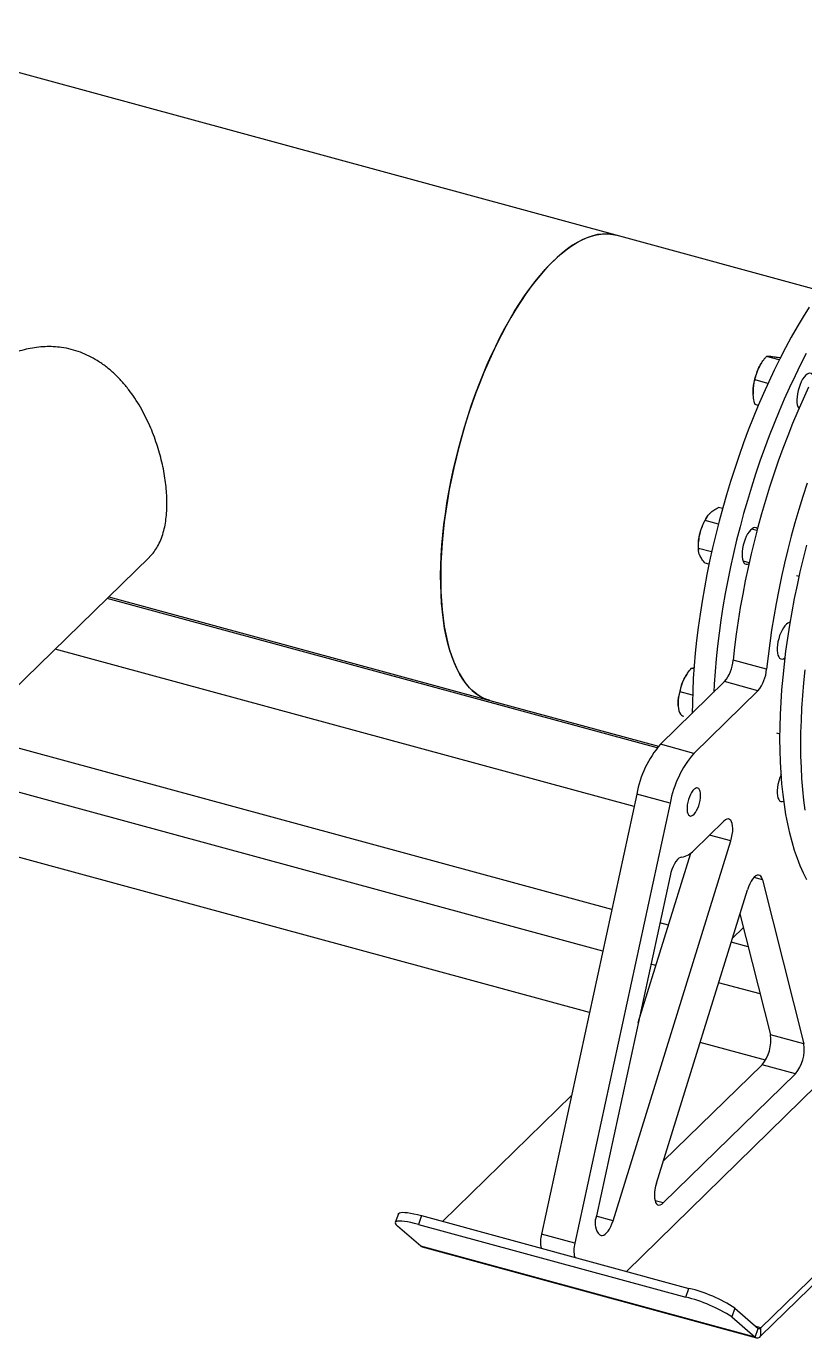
# Model space of a CAD drawing. Header units: inches. Extents: x 0.9 to 37.1, y -8.4 to 11.7.
# Drawn here: x 34.6066 to 34.8212, y 1.7276 to 2.0889 of the extents above; entities that cross this region are included whole.
import ezdxf

# ---------------------------------------------------------------- set-up
doc = ezdxf.new("R2010")
doc.units = ezdxf.units.IN
doc.header["$MEASUREMENT"] = 0

msp = doc.modelspace()

# ---------------------------------------------------------------- linework, layer by layer
at = {"color": 7, "linetype": 'Continuous', "lineweight": 25}
for p, q in [((34.76922714837275, 2.031300901317441), (34.55733530672087, 2.088888563585463)), ((34.82543083270391, 2.01602594421552), (34.76922714837275, 2.031300901317452)), ((34.80938598260549, 1.99631790009551), (34.80929085561101, 1.996178492420101)), ((34.81415069964083, 1.996986055840406), (34.81065184791014, 1.997936968769486)), ((34.8144167900243, 1.997511388627028), (34.81384093306782, 1.997667894208676)), ((34.81101892547763, 1.990476115619664), (34.80746276275244, 1.991442604449017)), ((34.80692297697576, 1.988207587216273), (34.80694472189167, 1.987545973318393)), ((34.80694472189167, 1.987545973318393), (34.80694773844146, 1.987501716481132)), ((34.80836292078739, 1.984434521901894), (34.80746276275244, 1.984679165567738)), ((34.81926586540857, 1.984109822106604), (34.8197393168687, 1.983981148144579)), ((34.7985066922664, 1.95597663096824), (34.79736816990201, 1.956286056951297)), ((34.79735795035554, 1.95169385384851), (34.7936857315535, 1.952691884232775)), ((34.79426148821556, 1.953776621199582), (34.79416595842863, 1.953636623235798)), ((34.80800566879341, 1.949962814921838), (34.80653140617113, 1.950363487912947)), ((34.79181982470929, 1.945004104134091), (34.79184896704256, 1.944576546959895)), ((34.79550879989863, 1.944041613153794), (34.79184451237924, 1.945037487985382)), ((34.59218374922109, 1.895401800106886), (34.64059317235419, 1.942650881144264)), ((34.79477844575901, 1.940680288149486), (34.7936857315535, 1.940977264456512)), ((34.80414096822619, 1.941567952922301), (34.8058460772565, 1.94110454082393)), ((34.81893337362502, 1.937547694097805), (34.81966511040771, 1.937348823719494)), ((34.78047408174611, 1.890079327024394), (34.62892879298104, 1.931266089287994)), ((34.62935736142737, 1.931684385229982), (34.73439505260362, 1.903137391453749)), ((34.77413078824341, 1.873945646180127), (34.61461758924669, 1.917297915713029)), ((34.79063649138926, 1.911868718507209), (34.78999085412937, 1.912044188880112)), ((34.81066417981984, 1.911725163362039), (34.80145149105237, 1.914228974764996)), ((34.79906989611864, 1.908332934678919), (34.78137898629503, 1.891066064351165)), ((34.78872791866263, 1.910429413854777), (34.78862986183025, 1.910285712530727)), ((34.80828258488611, 1.905829123275962), (34.79906989611864, 1.908332934678919)), ((34.79024619673294, 1.904613702899296), (34.78680176897169, 1.905549824559643)), ((34.80828258488611, 1.905829123275962), (34.79059167506251, 1.888562252948208)), ((34.73439505260362, 1.903137391453761), (34.78084816250161, 1.890512431553229)), ((34.78628981824421, 1.90162547223993), (34.78626198319499, 1.902314807326899)), ((34.78628372811092, 1.901653193429019), (34.78628593799922, 1.901620771399249)), ((34.76797199500265, 1.8455151183458), (34.59049182132454, 1.893750426611405)), ((34.81339727702665, 1.894196783392734), (34.8143431619016, 1.893939712151581)), ((34.79059167506251, 1.888562252948208), (34.78137898629503, 1.891066064351165)), ((34.76548996657552, 1.834057455208796), (34.59064112541612, 1.881577623678452)), ((34.77486861295214, 1.877351629316476), (34.74860077613664, 1.756092733858155)), ((34.78408130171961, 1.874847817913519), (34.77486861295214, 1.877351629316476)), ((34.78408130171961, 1.874847817913519), (34.75781346490411, 1.753588922455198)), ((34.79059167506251, 1.861775774801266), (34.79890680426568, 1.869891595815642)), ((34.76183662193959, 1.817192703901177), (34.58520316460883, 1.865197892806508)), ((34.80078902481436, 1.864439405865807), (34.79494735067217, 1.866027047725715)), ((34.7683229481988, 1.759778184456896), (34.80078902481436, 1.864439405865807)), ((34.7752881034307, 1.81443467611092), (34.78974518588722, 1.861040119873819)), ((34.7840418019256, 1.854843934708106), (34.76373813941947, 1.761117157488305)), ((34.80952655120932, 1.85375768780977), (34.80719301932224, 1.854391891775139)), ((34.80952655120932, 1.85375768780977), (34.82089780572556, 1.808504969277546)), ((34.78029420148368, 1.770147993623881), (34.80536512959776, 1.850969399590048)), ((34.80330915297826, 1.844341526849735), (34.8116851169581, 1.811008780680504)), ((34.78361085394161, 1.841264811586405), (34.78123980393971, 1.841909212171466)), ((34.8042620395499, 1.84054944676233), (34.80120826334427, 1.837568867567794)), ((34.80558282127498, 1.835293301667503), (34.80089738985281, 1.836566701531397)), ((34.7801400302117, 1.830075881825377), (34.77875777551257, 1.830451549034462)), ((34.80885490956383, 1.822271792902905), (34.79742656612291, 1.82537777177037)), ((34.82089780572556, 1.808504969277546), (34.8116851169581, 1.811008780680504)), ((34.81033389130356, 1.804012185258831), (34.79231779495922, 1.808908574206974)), ((34.78216563517014, 1.776180953433881), (34.80940591589519, 1.802768302510946)), ((34.78217642203235, 1.764695803674046), (34.81861860466267, 1.800264491107989)), ((34.81861860466267, 1.800264491107989), (34.80940591589519, 1.802768302510946)), ((34.77202122903445, 1.745855197937281), (34.82454247197899, 1.797117541164289)), ((34.75687764424834, 1.794300824312215), (34.72135144081334, 1.759626160653548)), ((34.8090919835378, 1.730306839482885), (34.8684302765833, 1.788222832594753)), ((34.8090919835378, 1.72807463297064), (34.87021917705009, 1.787736647779378)), ((34.78217642203235, 1.764695803674046), (34.77991667171079, 1.765309955390855)), ((34.70918687231548, 1.761729987414494), (34.70832748826793, 1.759312793876628)), ((34.71556415264044, 1.761199021572359), (34.71470476859288, 1.758781828034493)), ((34.71556415264044, 1.761199021572359), (34.78926566278022, 1.741168530348699)), ((34.7683229481988, 1.759778184456896), (34.76371943595088, 1.761029320444547)), ((34.71538382921557, 1.752772370873072), (34.70892961601562, 1.758327146694378)), ((34.71470476859288, 1.758781828034493), (34.78840627873267, 1.738751336810833)), ((34.75781346490411, 1.753588922455198), (34.74860077613664, 1.756092733858155)), ((34.76418949577199, 1.756389835732978), (34.76472195955503, 1.755931574306508)), ((34.80751071689031, 1.727734256843497), (34.71538382921557, 1.752772370873072)), ((34.71570840848631, 1.752596068587664), (34.80783529616104, 1.727557954558089)), ((34.78840627873267, 1.738751336810833), (34.78926566278022, 1.741168530348699)), ((34.80191588773791, 1.735706226202669), (34.80105650369035, 1.733289032664802)), ((34.80191588773791, 1.735706226202669), (34.80837010093786, 1.730151450381363)), ((34.80105650369035, 1.733289032664802), (34.80751071689031, 1.727734256843497)), ((34.80751071689031, 1.727734256843497), (34.80837010093786, 1.730151450381363)), ((34.8090919835378, 1.730306839482885), (34.80777305162601, 1.730665296915217)), ((34.8090919835378, 1.72807463297064), (34.8090919835378, 1.730306839482885))]:
    msp.add_line(p, q, dxfattribs=at)
at = {"color": 7, "linetype": 'Continuous', "lineweight": 25, "flags": 128}
for points in [[(34.73439505260362, 1.903137391453749), (34.73418310578781, 1.903197359418825), (34.73301627733255, 1.903615540394841), (34.73189015427906, 1.90417147261837), (34.73080717555913, 1.904863952064008), (34.7297696866635, 1.905691478975477), (34.7287799345621, 1.906652261113757), (34.72784006283758, 1.90774421763868), (34.72695210704281, 1.908964983615566), (34.72611799029232, 1.910311915137149), (34.72533951909725, 1.91178209504968), (34.72461837945286, 1.913372339270847), (34.72395613318703, 1.915079203685776), (34.72335421457772, 1.916898991606224), (34.72281392724659, 1.918827761776781), (34.7223364413357, 1.920861336910749), (34.7219227909732, 1.92299531273722), (34.72157387203367, 1.925225067539741), (34.72129044019785, 1.927545772165924), (34.72107310931595, 1.929952400486317), (34.72092235007829, 1.932439740279879), (34.7208384889958, 1.93500240452249), (34.72082170769292, 1.937634843054048), (34.7208720425142, 1.940331354598876), (34.72098938444564, 1.943086099113421), (34.72117347935073, 1.945893110434481), (34.72142392852092, 1.948746309200593), (34.72174018953906, 1.95163951601857), (34.72212157745421, 1.954566464846696), (34.72256726626508, 1.957520816565574), (34.72307629070895, 1.960496172707246), (34.72364754835222, 1.963486089312855), (34.72427980197803, 1.966484090888815), (34.72497168226583, 1.969483684431303), (34.72572169075698, 1.972478373488644), (34.7265282031001, 1.975461672231189), (34.72738947256903, 1.978427119498174), (34.7283036338459, 1.981368292791154), (34.72926870706095, 1.984278822183712), (34.73028260208048, 1.987152404117288), (34.73134312303366, 1.989982815053297), (34.73244797306826, 1.992763924951918), (34.73359475932513, 1.9954897105484), (34.7347809981206, 1.998154268398111), (34.73600412032558, 2.000751827662085), (34.73726147692975, 2.003276762605373), (34.73855034477867, 2.005723604781132), (34.73986793247159, 2.008087054874065), (34.74121138640697, 2.010361994177559), (34.74257779696273, 2.012543495679656), (34.74396420479789, 2.014626834733875), (34.74536760726178, 2.016607499291735), (34.74678496489719, 2.018481199674854), (34.74821320802309, 2.020243877865431), (34.74964924338289, 2.021891716295013), (34.75108996084379, 2.023421146112498), (34.75253224013258, 2.02482885491347), (34.75397295759348, 2.026111793914131), (34.75540899295329, 2.027267184554285), (34.75683723607918, 2.028292524515086), (34.75825459371458, 2.029185593138499), (34.75965799617848, 2.02994445623675), (34.76104440401364, 2.03056747028135), (34.76241081456941, 2.03105328596261), (34.76375426850478, 2.031400851111944), (34.76507185619771, 2.031609412980633), (34.76636072404663, 2.031678519870113), (34.76761808065079, 2.031608022110247), (34.76884120285577, 2.031398072383487), (34.76922714837275, 2.031300901317441)], [(34.76922714837275, 2.031300901317452), (34.76914132213947, 2.031323842242768), (34.76792717546574, 2.031568595694812), (34.7666781249623, 2.031673982568798), (34.76539687579439, 2.031639774620224), (34.76408620286242, 2.031466045935889), (34.76274894479208, 2.031153172773438), (34.76138799778658, 2.030701832746471), (34.7600063093541, 2.030113003356985), (34.75860687192409, 2.029387959878316), (34.75719271636641, 2.02852827259319), (34.75576690542711, 2.027535803392834), (34.75433252709517, 2.026412701744535), (34.75289268791467, 2.025161400036376), (34.75145050625665, 2.023784608309219), (34.75000910556543, 2.022285308387365), (34.74857160759396, 2.020666747420586), (34.74714112564273, 2.018932430851519), (34.74572075781712, 2.017086114823661), (34.74431358031757, 2.015131798046395), (34.74292264077717, 2.01307371313468), (34.74155095166125, 2.010916317442146), (34.74020148374299, 2.008664283407461), (34.73887715966941, 2.006322488434867), (34.73758084763154, 2.003896004330811), (34.73631535515262, 2.00139008631954), (34.73508342300754, 1.998810161661457), (34.73388771928702, 1.99616181789888), (34.73273083361905, 1.993450790754674), (34.73161527156039, 1.99068295170995), (34.73054344917003, 1.987864295287744), (34.72951768777661, 1.985000926070217), (34.7285402089509, 1.982099045477487), (34.72761312969435, 1.979164938336737), (34.72673845785422, 1.976204959270674), (34.72591808777494, 1.973225518934836), (34.7251537961954, 1.970233070133538), (34.724447238401, 1.967234093844533), (34.72379994463857, 1.964235085182661), (34.72321331680227, 1.961242539332873), (34.72268862539736, 1.958262937483107), (34.7222270067886, 1.955302732787482), (34.72182946073909, 1.952368336390199), (34.72149684824505, 1.949466103540432), (34.72122988967108, 1.946602319828271), (34.72102916319001, 1.94378318757154), (34.72089510353069, 1.941014812382951), (34.72082800103651, 1.938303189946707), (34.72082800103651, 1.935654193033189), (34.72089510353069, 1.933073558779843), (34.72102916319001, 1.930566876265812), (34.72122988967108, 1.928139574407241), (34.72149684824505, 1.925796910199451), (34.72182946073909, 1.92354395733146), (34.7222270067886, 1.921385595197497), (34.72268862539736, 1.919326498329328), (34.72321331680227, 1.917371126272255), (34.72379994463856, 1.915523713926738), (34.724447238401, 1.91378826237654), (34.7251537961954, 1.912168530223274), (34.72591808777493, 1.910668025446108), (34.72673845785422, 1.909289997804259), (34.72761312969435, 1.908037431798746), (34.7285402089509, 1.906913040208619), (34.72951768777661, 1.905919258215685), (34.73054344917003, 1.905058238130448), (34.73161527156039, 1.904331844730685), (34.73273083361905, 1.903741651222748), (34.73388771928702, 1.903288935834352), (34.73439505260362, 1.903137391453761)], [(34.82240303748141, 2.011516944846226), (34.82072675194985, 2.008841208518183), (34.819073377373, 2.006070670807309), (34.81744534030604, 2.003209397859747), (34.8158450301179, 2.000261588988112), (34.81427479548442, 1.997231570508422), (34.81273694094149, 1.994123789390631), (34.8112337235027, 1.990942806732086), (34.80976734934694, 1.987693291063491), (34.8083399705805, 1.984380011497193), (34.80695368207854, 1.981007830727852), (34.80561051841062, 1.977581697895765), (34.80431245085462, 1.97410664132332), (34.8030613845037, 1.970587761135243), (34.80185915547024, 1.967030221773458), (34.80070752819114, 1.963439244417556), (34.79960819283823, 1.959820099321998), (34.79856276283774, 1.956178098081286), (34.79757277250236, 1.952518585834466), (34.79663967477943, 1.948846933420402), (34.79576483911853, 1.945168529495326), (34.79494954946162, 1.941488772624243), (34.79419500235871, 1.937813063357796), (34.79350230521172, 1.934146796306206), (34.79287247464923, 1.930495352221945), (34.79230643503445, 1.926864090102733), (34.79180501710857, 1.923258339326476), (34.79136895677155, 1.919683391829667), (34.79099889400204, 1.916144494340734), (34.79069537191822, 1.912646840679753), (34.79045883598057, 1.909195564135791), (34.79028963333822, 1.905795729933101), (34.79018801231937, 1.902452327797208), (34.7901546610066, 1.899580578291176)], [(34.82160296059757, 1.998696706861264), (34.8200327259641, 1.995666688381574), (34.81849487142116, 1.992558907263782), (34.81699165398237, 1.989377924605237), (34.81552527982662, 1.986128408936642), (34.81409790106017, 1.982815129370345), (34.81271161255821, 1.979442948601004), (34.81136844889028, 1.976016815768916), (34.81007038133429, 1.972541759196472), (34.80881931498337, 1.969022879008394), (34.80761708594991, 1.965465339646609), (34.80646545867081, 1.961874362290708), (34.8053661233179, 1.95825521719515), (34.80432069331741, 1.954613215954438), (34.80333070298203, 1.950953703707618), (34.8023976052591, 1.947282051293553), (34.80152276959819, 1.943603647368477), (34.80070747994129, 1.939923890497395), (34.79995293283838, 1.936248181230947), (34.79926023569138, 1.932581914179357), (34.7986304051289, 1.928930470095096), (34.79806436551412, 1.925299207975884), (34.79756294758825, 1.921693457199628), (34.79712688725122, 1.918118509702818), (34.79675682448172, 1.914579612213886), (34.79645330239789, 1.911081958552904), (34.79621676646025, 1.907630682008942), (34.7961000297226, 1.905434254030922)], [(34.82360304784876, 1.99237627365713), (34.82348603128929, 1.992639733078934), (34.82323621204657, 1.992998269803174), (34.82293455958091, 1.993220007450549), (34.82258975188455, 1.99329856703266), (34.82221170844712, 1.993231688533363), (34.82181130489001, 1.993021295925319), (34.82140006009455, 1.992673441820798), (34.82098980482475, 1.992198133349052), (34.82059234137778, 1.991609044269422), (34.82021910405333, 1.990923121602175)], [(34.82219532549048, 1.989407620309414), (34.82070388062517, 1.986162558426482), (34.81925111811879, 1.982850938697206), (34.81783919954012, 1.979477688488535), (34.81647022568625, 1.976047826867552), (34.81514623345663, 1.972566457133599), (34.81386919282249, 1.969038759225063), (34.81264100389566, 1.965469982012131), (34.81146349410139, 1.961865435486988), (34.81033841545933, 1.958230482863062), (34.80926744197669, 1.954570532595092), (34.80825216715748, 1.950891030331869), (34.80729410163156, 1.947197450813644), (34.80639467090692, 1.943495289726252), (34.80555521324868, 1.939790055524063), (34.80477697768792, 1.936087261233945), (34.8040611221632, 1.932392416252411), (34.80340871179767, 1.928711018148181), (34.80282071731427, 1.925048544482334), (34.80229801359142, 1.921410444658232), (34.80184137836123, 1.917802131813337), (34.80145149105237, 1.914228974764996)], [(34.82021910405333, 1.990923121602175), (34.81988083020968, 1.990160098093594), (34.81958725136944, 1.989341924540785), (34.8193468132613, 1.988492138307219), (34.81916643285189, 1.987635186195634), (34.81905129935714, 1.98679572115803), (34.8190047249581, 1.985997893075131), (34.81902804951542, 1.985264654008277), (34.81912060202404, 1.984617097910419), (34.81927971991683, 1.984073853791489), (34.81950082566169, 1.983650549795707), (34.81956089213633, 1.983570164553273)], [(34.82185369266313, 1.962966170609174), (34.82067618286887, 1.95936162408403), (34.8195511042268, 1.955726671460105), (34.81848013074416, 1.952066721192135), (34.81746485592496, 1.948387218928911), (34.81650679039903, 1.944693639410687), (34.81560735967439, 1.940991478323295), (34.81476790201616, 1.937286244121106), (34.81398966645539, 1.933583449830988), (34.81327381093067, 1.929888604849453), (34.81262140056513, 1.926207206745223), (34.81203340608174, 1.922544733079377), (34.81151070235889, 1.918906633255274), (34.8110540671287, 1.91529832041038), (34.81066417981984, 1.911725163362039)], [(34.80813071613146, 1.950435509519215), (34.80808804643006, 1.950480218372637), (34.80778244736228, 1.950690212237415), (34.80743447599082, 1.950756680690763), (34.80705414281852, 1.950677711556296), (34.80665238933825, 1.950455576632234), (34.80624077326618, 1.950096666335901), (34.80583113604727, 1.949611305863058), (34.8054352621985, 1.949013458150815), (34.80506454028971, 1.948320322189353), (34.80472963531525, 1.947551838238295), (34.80444018188148, 1.946730114181737), (34.80420450703669, 1.945878789524679)], [(34.80420450703669, 1.945878789524679), (34.80402939071706, 1.945022355327499), (34.80391987070028, 1.944185449642746), (34.80387909767782, 1.943392148723218), (34.80390824461531, 1.942665274392013), (34.80400647300843, 1.942025737500221), (34.80417095700514, 1.941491936359817), (34.80439696470035, 1.941079227457723), (34.80467799426414, 1.940799483677633), (34.80500596098764, 1.940660752738772), (34.80537142986533, 1.940667025677667), (34.80576388702303, 1.940818122033284), (34.80578464700697, 1.940829776116221)], [(34.82175608051698, 1.853731099004906), (34.82082298279405, 1.855581287452942), (34.81994814713314, 1.857551958529279), (34.81913285747623, 1.859640220002358), (34.81837831037332, 1.861843007060501), (34.81768561322633, 1.864157086809939), (34.81705578266384, 1.866579063019532), (34.81648974304907, 1.869105381105206), (34.81598832512319, 1.871732333346794), (34.81555226478616, 1.874456064329631), (34.81518220201666, 1.8772725766029), (34.81487867993283, 1.880177736546448), (34.81464214399519, 1.88316728043744), (34.81447294135284, 1.886236820707965), (34.81437132033399, 1.889381852384389), (34.81433743008149, 1.892597759699033), (34.81437132033399, 1.895879822864445), (34.81447294135284, 1.899223225000338), (34.81464214399519, 1.902623059203028), (34.81487867993283, 1.90607433574699), (34.81518220201666, 1.909571989407972), (34.81555226478616, 1.913110886896904), (34.81598832512319, 1.916685834393714), (34.81648974304908, 1.92029158516997), (34.81705578266385, 1.923922847289182), (34.81768561322633, 1.927574291373443), (34.81837831037333, 1.931240558425033), (34.81913285747623, 1.934916267691481), (34.81994814713315, 1.938596024562563), (34.82082298279405, 1.942274428487639), (34.82175608051698, 1.945946080901704)], [(34.81717919291044, 1.924666727217333), (34.81690681274237, 1.92463895180788), (34.81651260776809, 1.924475926150239), (34.81610367063258, 1.924172971065996), (34.81569176571269, 1.923738802021336), (34.81528874276299, 1.923185909269185), (34.81490619601998, 1.922530198527372), (34.81455513065696, 1.921790533400091), (34.81424564618523, 1.920988192706347), (34.81398664590957, 1.920146258327082), (34.81378558079633, 1.919288951181481), (34.81364823512278, 1.918440934435229), (34.81357856007384, 1.917626603986134), (34.81357856007384, 1.916869386638569), (34.81364823512278, 1.916191066156962), (34.81378558079633, 1.915611156586553), (34.81398664590957, 1.915146340869845), (34.81424564618523, 1.914809990908718), (34.81455513065696, 1.914611782879165), (34.81490619601998, 1.914557418865319), (34.81528874276299, 1.914648462820877), (34.81569176571269, 1.914882295577002), (34.81576777923634, 1.914940837549652)], [(34.82131019526584, 1.872891182202782), (34.82094013249633, 1.875707694476051), (34.82063661041251, 1.878612854419599), (34.82040007447486, 1.881602398310592), (34.82023087183251, 1.884671938581116), (34.82012925081366, 1.88781697025754), (34.82009536056117, 1.891032877572185), (34.82012925081366, 1.894314940737597), (34.82023087183251, 1.897658342873489), (34.82040007447486, 1.901058177076179), (34.82063661041251, 1.904509453620141), (34.82094013249633, 1.908007107281123), (34.82131019526584, 1.911546004770055)], [(34.78626198319499, 1.902314807326899), (34.78628926626061, 1.901576904078989), (34.78637064863663, 1.900904884777119), (34.78650473784806, 1.900310247857862), (34.78668923959129, 1.899803167723771), (34.78692099699035, 1.89939232065653), (34.7871960446119, 1.899084736363366), (34.78750967631485, 1.898885677696817), (34.78785652577384, 1.898798550605854)], [(34.81466986315012, 1.882763031843766), (34.81455513065696, 1.882504379458069), (34.81424564618523, 1.881702038764325), (34.81398664590957, 1.88086010438506), (34.81378558079633, 1.88000279723946), (34.81364823512278, 1.879154780493207), (34.81357856007384, 1.878340450044112), (34.81357856007384, 1.877583232696547), (34.81364823512278, 1.87690491221494), (34.81378558079633, 1.876325002644531), (34.81398664590957, 1.875860186927823), (34.81424564618523, 1.875523836966696), (34.81455513065696, 1.875325628937143), (34.81490619601998, 1.875271264923296), (34.81528874276299, 1.875362308878855), (34.81541648340776, 1.875422077784723)], [(34.79245262292586, 1.876985356039369), (34.79241899317365, 1.877599384533641), (34.79231931938386, 1.87812557310003), (34.79215720402697, 1.878544903912778), (34.79193850637436, 1.878842221263755), (34.791671130729, 1.879006779329245), (34.79136474074336, 1.879032630552008), (34.79103041014981, 1.8789188406015), (34.79068022252709, 1.878669522143008), (34.7903268345683, 1.878293686195216), (34.789983018635, 1.877804916448507), (34.78966120113083, 1.877220878315005), (34.78937301337887, 1.876562680454551), (34.78912887123536, 1.875854111852739), (34.78893759863345, 1.875120782024998), (34.78880610866335, 1.874389195421972), (34.78873915371516, 1.873685793489627), (34.78873915371516, 1.873035999006493), (34.78880610866335, 1.872463297238212), (34.78893759863345, 1.871988387118853), (34.78912887123536, 1.871628433137492), (34.78937301337887, 1.871396444968869), (34.78966120113083, 1.871300807269836), (34.789983018635, 1.871344976636019), (34.7903268345683, 1.87152735667144), (34.79068022252709, 1.871841355686434), (34.79103041014981, 1.872275624938482), (34.79136474074336, 1.872814468805338), (34.791671130729, 1.873438412065709), (34.79193850637436, 1.874124903784498), (34.79215720402697, 1.874849132362349), (34.79231931938386, 1.875584922291502), (34.79241899317365, 1.876305680206834), (34.79245262292586, 1.876985356039369)], [(34.80078902481436, 1.864439405865807), (34.80102631665653, 1.86531033098634), (34.80119994361657, 1.866184766044541), (34.80130469037233, 1.867036445185516), (34.80133741059171, 1.867839786085541), (34.80129712144067, 1.868570658381458), (34.80118503310514, 1.869207108486789), (34.80100451244001, 1.869730019022881), (34.80076098183721, 1.870123683057427), (34.80046175635051, 1.870376275901665), (34.80011582396951, 1.870480210294615), (34.7997335756428, 1.870432364305544), (34.79932649315966, 1.870234175108995), (34.79890680426568, 1.869891595815642)], [(34.78730686354555, 1.860005503490068), (34.78691339083395, 1.8599101225273), (34.78649860447968, 1.859664061136843), (34.78607510755619, 1.859274795769533), (34.78565576780323, 1.858754154056579), (34.785253326647, 1.858117955432971), (34.78488001205837, 1.857385530471955), (34.78454716701221, 1.856579133535346), (34.78426490483684, 1.855723266586008), (34.7840418019256, 1.854843934708106)], [(34.80952655120932, 1.85375768780977), (34.80934450610226, 1.854285651607902), (34.80909830461763, 1.85468194617794), (34.8087954785727, 1.8549344480419), (34.80844529204819, 1.855035432640778), (34.80805845798074, 1.854981810644936), (34.80764681043182, 1.854775222463139), (34.80722294255906, 1.854421988059026), (34.80679982136536, 1.853932913610238), (34.80639039101107, 1.853322960924886), (34.80600717682525, 1.852610789728616), (34.80566190212964, 1.851818186824659), (34.80536512959776, 1.850969399590048)], [(34.78029420148368, 1.770147993623881), (34.78005690964152, 1.769277068503348), (34.77988328268147, 1.768402633445147), (34.77977853592571, 1.767550954304172), (34.77974581570633, 1.766747613404147), (34.77978610485737, 1.766016741108229), (34.7798981931929, 1.765380291002899), (34.78007871385802, 1.764857380466807), (34.78032224446083, 1.76446371643226), (34.78062146994753, 1.764211123588023), (34.78096740232853, 1.764107189195073), (34.78134965065524, 1.764155035184144), (34.78175673313838, 1.764353224380693), (34.78217642203235, 1.764695803674046)], [(34.71470476859288, 1.758781828034493), (34.71361936518178, 1.759062058405921), (34.71259991641484, 1.759295060901371), (34.71166128815068, 1.759477437819782), (34.710817167703, 1.759606529695007), (34.71007986424871, 1.759680454076816), (34.70946012933246, 1.759698132981259), (34.70896700008483, 1.7596593086101), (34.7086076674407, 1.759564547110094), (34.70838737127914, 1.759415230317297), (34.70830932401427, 1.75921353560678), (34.70837466375095, 1.758962404141598), (34.7085824376887, 1.758665497984013), (34.70892961601562, 1.758327146694378)], [(34.70918687231548, 1.761729987414494), (34.7092467553267, 1.761832423855164), (34.70946705148825, 1.761981740647961), (34.70982638413238, 1.762076502147966), (34.71031951338001, 1.762115326519126), (34.71093924829627, 1.762097647614683), (34.71167655175055, 1.762023723232874), (34.71252067219823, 1.761894631357648), (34.71345930046239, 1.761712254439237), (34.71447874922934, 1.761479251943788), (34.71556415264044, 1.761199021572359)], [(34.76472195955503, 1.755931574306508), (34.76503178870196, 1.755752872160343), (34.765380871487, 1.75571383681122), (34.76575948231535, 1.755815555800559), (34.76615707292835, 1.756055195194072), (34.7665625662825, 1.756426078536374), (34.76696466516056, 1.756917872859866), (34.76735216691682, 1.757516876565609), (34.76771427558761, 1.758206401155694), (34.76804090267141, 1.75896723618189), (34.7683229481988, 1.759778184456896)], [(34.71538382921557, 1.752772370873072), (34.71554643468157, 1.752660395277356), (34.71570840848631, 1.752596068587664)]]:
    msp.add_lwpolyline(points, dxfattribs=at)
at = {"color": 7, "linetype": 'Continuous', "lineweight": 25}
for centre, radius, start, end in [((34.82277257766956, 1.987901290328598), 0.01585256004362055, 154.0567120876698, 178.8928847441142), ((34.81805219544053, 1.990235906917097), 0.01058656686885683, 145.85199130483, 154.2421995225905), ((34.80624119498344, 1.94585045029641), 0.01436787482185758, 147.1858746844372, 167.2909442777448), ((34.80530082304361, 1.945664073162825), 0.01349714322398566, 165.640702443325, 182.8027059991594), ((34.79108719794293, 1.914986416426418), 0.01039193386857746, 320.1892053071593, 355.8201496254779), ((34.80029988671039, 1.912482605023464), 0.01039193386858295, 320.1892053071654, 355.8201496254656), ((34.80211158388882, 1.90200851043922), 0.01585256004363704, 154.0567120876828, 178.8928847441033), ((34.79739120165977, 1.90434312702772), 0.01058656686886176, 145.8519913048249, 154.2421995225793), ((34.80361156251539, 1.872109562271161), 0.02921705694458889, 139.5475865062074, 169.6641359671557), ((34.81282425128288, 1.869605750868202), 0.02921705694459481, 139.547586506214, 169.6641359671552), ((34.78654409872414, 1.865353532472288), 0.005402149957881622, 278.1170901126985, 318.5257002222799), ((34.80160232407631, 1.809362103577348), 0.01021637204584116, 319.8031925600037, 9.275407092244553), ((34.81081501284379, 1.806858292174389), 0.0102163720458349, 319.8031925599869, 9.275407092259787), ((34.76894269099747, 1.759228870671175), 0.005536513725427563, 160.0584939110997, 210.8494405307346), ((34.75631126028593, 1.754050999678628), 0.0079762299538241, 165.1684947613177, 193.1550604080938), ((34.76552394905337, 1.751547188275671), 0.007976229953798241, 165.1684947612702, 193.1550604081397), ((34.77879099946438, 1.699103613246385), 0.04079700453771017, 56.92316570736772, 76.36794155506972), ((34.77994456376568, 1.702202102861591), 0.0400657629148253, 56.74395080960011, 76.54715645283748), ((34.80812869213933, 1.728706553025747), 0.001152064787425302, 237.5606405612662, 326.7350879283376), ((34.80865222007328, 1.730595324725434), 0.0005259426203466025, 237.5606405612217, 326.7350879283013)]:
    msp.add_arc(centre, radius, start, end, dxfattribs=at)
for points, knots in [([(34.64057556087433, 1.942669341883072), (34.64070627091689, 1.9427869249258), (34.64126586245672, 1.943290317585224), (34.6421026312635, 1.944385718778001), (34.64308669101827, 1.945984479721346), (34.6439038911153, 1.947834476884709), (34.64453513399051, 1.949842311303451), (34.64498291254841, 1.951959619812269), (34.64527125682002, 1.954173152482896), (34.6454069315819, 1.956558115975083), (34.64538531323311, 1.958993900351338), (34.64522533221742, 1.96141659538681), (34.64494781844604, 1.963816854354825), (34.64454214391784, 1.966286703595851), (34.6440101379803, 1.968796611663282), (34.64335915502315, 1.971305097160538), (34.64258838618719, 1.973814532658637), (34.64169335934526, 1.976319130160026), (34.64064831674911, 1.978863160960832), (34.63945074158256, 1.981406414382172), (34.63808007394604, 1.983946621139024), (34.63655984259331, 1.98640249599419), (34.63486272426771, 1.988784566169274), (34.63299234667427, 1.99104386993743), (34.63091911907018, 1.993173874541377), (34.62866189318776, 1.995107273740656), (34.62631465904452, 1.996744930425001), (34.62393100304703, 1.998068598021317), (34.62151366529894, 1.999112785664192), (34.61897672786706, 1.999901564618443), (34.61647504912115, 2.000393423042992), (34.61407282498264, 2.000619529881832), (34.61177368118572, 2.000631202541519), (34.60946044815509, 2.000437585756647), (34.60713514567933, 2.000040397493801), (34.60483514119746, 1.999444651294616), (34.60255999473914, 1.998652783571609), (34.60034235362343, 1.997673876037863), (34.59811663392001, 1.996474889555424), (34.59593472288229, 1.995044962795903), (34.5939869243355, 1.993548624208388), (34.59287848510479, 1.992474064990421), (34.5924084404908, 1.992018387530775)], [0, 0, 0, 0, 0.008485015731843064, 0.0363257705822252, 0.06416446587018314, 0.09294809366716487, 0.1217289043988991, 0.1474216582862424, 0.1731130898175146, 0.1997157120768081, 0.2263180693740482, 0.2496697984369734, 0.2730221655056811, 0.2970377908890144, 0.3210546760701042, 0.3447589613069846, 0.3684645323763192, 0.3927398548612, 0.4170162706938303, 0.4430917541648174, 0.4691678402595254, 0.4959016469345003, 0.5226348266188355, 0.5504858333395608, 0.5783344044186882, 0.6071364453980485, 0.6359344471249043, 0.6614667267322288, 0.686997157086801, 0.7134954594763595, 0.73999398139204, 0.7625017939913975, 0.7850108190149736, 0.8081208510686653, 0.8312325741426642, 0.8548208612728933, 0.8784105921484002, 0.9025290955667434, 0.9266483695177321, 0.9534554206621759, 0.9802623109844979, 1, 1, 1, 1]), ([(34.80746276275244, 1.991442604449017), (34.80754632287065, 1.991878173193242), (34.80771423288124, 1.992753427489535), (34.80808121983296, 1.993890901191719), (34.80839743774477, 1.994576236821135), (34.8085175195546, 1.994836488817147)], [0, 0, 0, 0, 0.3805934879738682, 0.7647841813874847, 1, 1, 1, 1]), ([(34.8085175195546, 1.994836488817147), (34.80874576978262, 1.995259547330323), (34.80920568292456, 1.99611198972089), (34.80996481259285, 1.99713221141149), (34.81047274908378, 1.997727181740071), (34.81065184791014, 1.997936968769486)], [0, 0, 0, 0, 0.3894480145147162, 0.7847188654868421, 1, 1, 1, 1]), ([(34.81065184791014, 1.997936968769486), (34.81075993958177, 1.997956122299607), (34.8109781047534, 1.997994780534073), (34.81146230522185, 1.997964441177651), (34.81170660471228, 1.997949133696976)], [0, 0, 0, 0, 0.495457963477006, 1, 1, 1, 1]), ([(34.81170660471228, 1.997949133696976), (34.81174505376851, 1.997945768774084), (34.81203616371398, 1.997920291880346), (34.81269372009458, 1.997842717102289), (34.81345619986556, 1.997726523402432), (34.81384093306782, 1.997667894208676)], [0, 0, 0, 0, 0.0701057182032486, 0.5307925293049215, 1, 1, 1, 1]), ([(34.80692297697576, 1.988207587216273), (34.80692362177194, 1.988287587570162), (34.80692850372753, 1.988893295510602), (34.80704640019837, 1.990005769094936), (34.80732313000555, 1.990960742510747), (34.80746276275244, 1.991442604449017)], [0, 0, 0, 0, 0.07010571820324722, 0.5307925293049192, 1, 1, 1, 1]), ([(34.80746276275244, 1.984679165567738), (34.80731189369929, 1.985269374647673), (34.80700738945416, 1.986460614113868), (34.80695128435616, 1.987621746910424), (34.80692297697576, 1.988207587216273)], [0, 0, 0, 0, 0.495457963477006, 1, 1, 1, 1]), ([(34.79498716495106, 1.954635672799931), (34.79503146234667, 1.954678103833401), (34.79536685191628, 1.954999362585955), (34.79610789397545, 1.95557553004901), (34.79694551952736, 1.95604777225893), (34.79736816990201, 1.956286056951297)], [0, 0, 0, 0, 0.07010571820324658, 0.5307925293049189, 1, 1, 1, 1]), ([(34.79222533618967, 1.949011388316974), (34.79236476273653, 1.949510892342752), (34.79264570046784, 1.950517368734482), (34.79318024281658, 1.951730880013411), (34.79355395893972, 1.952441366212116), (34.7936857315535, 1.952691884232775)], [0, 0, 0, 0, 0.3894480145147185, 0.7847188654868439, 1, 1, 1, 1]), ([(34.7936857315535, 1.952691884232775), (34.79383388458868, 1.953024741933863), (34.79413290700047, 1.953696560182079), (34.79470069303094, 1.954320745213175), (34.79498716495106, 1.954635672799931)], [0, 0, 0, 0, 0.4954579634770074, 1, 1, 1, 1]), ([(34.79184451237924, 1.945037487985382), (34.79184415854127, 1.945545276719925), (34.791843447521, 1.946565653589043), (34.79198389229994, 1.947898099311044), (34.79215888412057, 1.948704980239985), (34.79222533618967, 1.949011388316974)], [0, 0, 0, 0, 0.3805934879738653, 0.7647841813874844, 1, 1, 1, 1]), ([(34.79222533618967, 1.943154078428842), (34.79220415468616, 1.943202034152044), (34.79204378283472, 1.943565122075046), (34.7918501065114, 1.944220155082861), (34.79184638844622, 1.944763384473451), (34.79184451237924, 1.945037487985382)], [0, 0, 0, 0, 0.07010571820324471, 0.5307925293049182, 1, 1, 1, 1]), ([(34.7936857315535, 1.940977264456512), (34.79338535145616, 1.941347966507836), (34.79277908388256, 1.942096167321328), (34.79241103322033, 1.94279931225303), (34.79222533618967, 1.943154078428842)], [0, 0, 0, 0, 0.4954579634770069, 1, 1, 1, 1]), ([(34.78785652577384, 1.908943708927773), (34.78789497483007, 1.909020519600558), (34.78818608477554, 1.90960207745818), (34.78884364115613, 1.910669017999017), (34.78960612092711, 1.911583006946959), (34.78999085412937, 1.912044188880112)], [0, 0, 0, 0, 0.07010571820324767, 0.5307925293049182, 1, 1, 1, 1]), ([(34.78999085412937, 1.912044188880112), (34.79009055185875, 1.912065519421333), (34.79023577683878, 1.912096590614653), (34.79057300221848, 1.912077865539638), (34.79067872056243, 1.912071995329267)], [0, 0, 0, 0, 0.686505374984346, 0.9999999999999999, 0.9999999999999999, 0.9999999999999999, 0.9999999999999999]), ([(34.78680176897169, 1.905549824559643), (34.78690986064332, 1.906118184193782), (34.78712802581495, 1.907265324165354), (34.7876122262834, 1.90838086944204), (34.78785652577384, 1.908943708927773)], [0, 0, 0, 0, 0.4954579634770072, 1, 1, 1, 1]), ([(34.78626198319499, 1.902314807326899), (34.78628007433691, 1.902755597716459), (34.78631652711066, 1.903643768978146), (34.78654427747554, 1.904708825047768), (34.78673464516655, 1.905330589795794), (34.78680176897169, 1.905549824559643)], [0, 0, 0, 0, 0.389448014514717, 0.7847188654868428, 1, 1, 1, 1])]:
    msp.add_open_spline(points, degree=3, knots=knots, dxfattribs=at)

doc.saveas('drawing.dxf')
